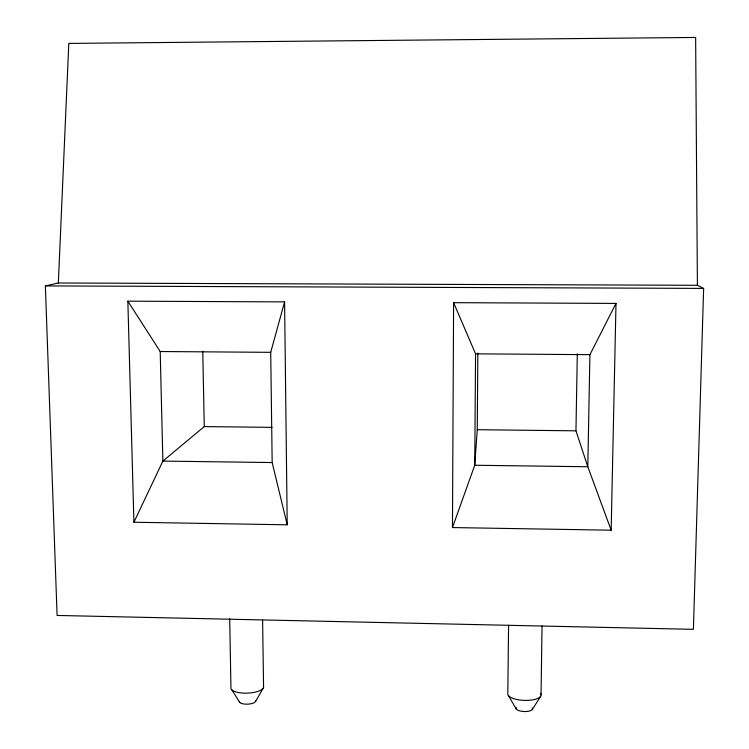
<?xml version="1.0" encoding="UTF-8"?>
<svg xmlns="http://www.w3.org/2000/svg" width="749" height="749" viewBox="0 0 749 749"><rect width="100%" height="100%" fill="white"/><g stroke="black" fill="none" stroke-linecap="round" stroke-linejoin="round"><path stroke-width="1.12" d="M452.462 527.558L453.604 302.671L615.996 303.42L611.165 530.198L452.462 527.558L474.735 465.251L477.263 429.701L477.843 353.079M453.604 302.671L475.559 353.837L474.735 465.251L587.806 466.749L611.165 530.198M508.571 625.218L507.822 694.005A16.628 5.87 2.1 0 0 526.95 700.39A16.628 5.87 2.1 0 0 540.347 693.321M541.05 694.857L542.042 625.949M615.996 303.42L589.912 354.67L587.806 466.749L575.953 430.825L577.301 353.8M703.629 288.402L693.405 629.338L57.093 615.444L45.371 285.912L58.338 282.991L697.394 285.294L703.629 288.402L45.371 285.912M58.338 282.991L68.805 43.414L695.634 37.45L697.394 285.294M287.213 524.806L272.168 462.554L270.717 352.33L284.592 301.894L127.854 301.173L133.912 522.25L287.213 524.806L284.592 301.894M133.912 522.25L162.87 461.094L204.271 426.593L272.037 427.361M255.568 701.457L263.433 687.769M532.314 709.509L540.619 696.373M127.854 301.173L160.202 351.524L270.717 352.33M475.559 353.837L589.912 354.67M477.263 429.701L575.953 430.825M272.168 462.554L162.87 461.094L160.202 351.524M231.844 689.876L239.82 702.534M508.431 695.549L516.267 709.088M202.764 351.328L204.271 426.593M229.709 618.618L230.954 688.443A16.375 5.702 -2.3 0 0 248.734 693.059A16.375 5.702 -2.3 0 0 263.564 686.281L262.609 620.209M255.643 700.689A8.173 2.921 -2.4 0 1 248.237 704.144A8.173 2.921 -2.4 0 1 239.371 701.804M532.202 707.945A8.305 3.015 2.2 0 1 524.422 711.55A8.305 3.015 2.2 0 1 516.201 707.524"/></g></svg>
